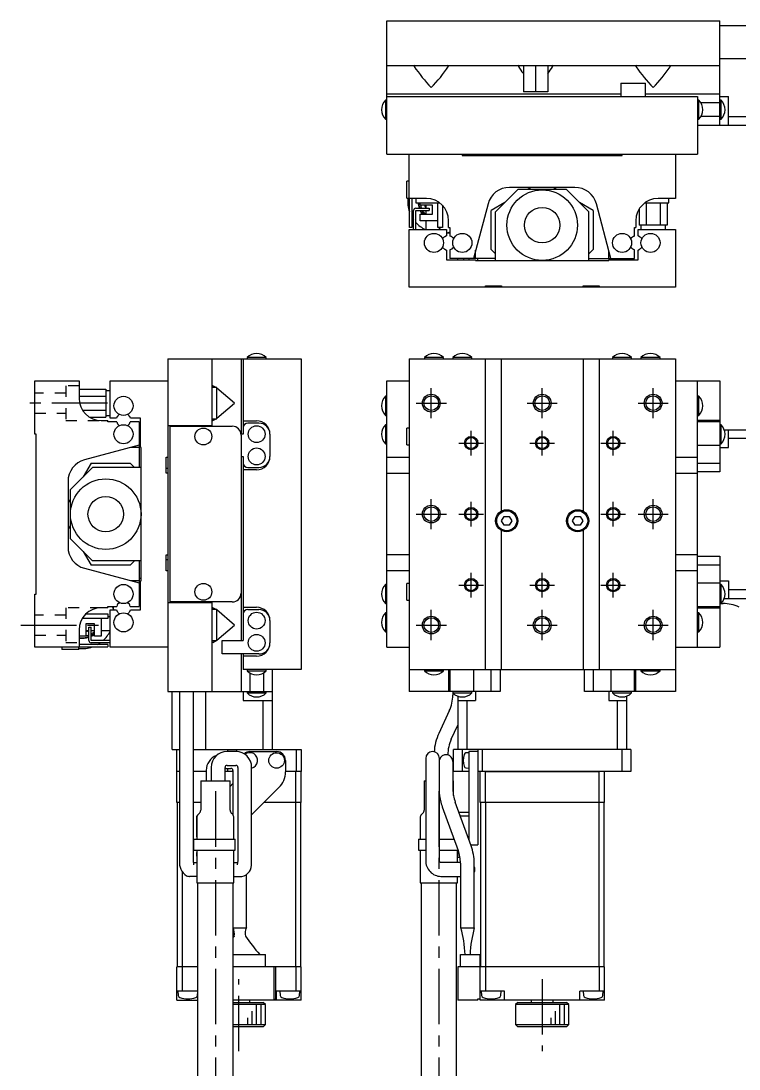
# Model space of a CAD drawing. Extents: x -272 to 411, y 17 to 421.
# Drawn here: x -271.6 to -109.8, y 185.3 to 421.4 of the extents above; entities that cross this region are included whole.
import ezdxf

# ---------------------------------------------------------------- set-up
doc = ezdxf.new("R2010")
doc.units = 0
doc.header["$LTSCALE"] = 10
doc.linetypes.add('CENTER', pattern=[2, 1.25, -0.25, 0.25, -0.25])
doc.linetypes.add('DOT', pattern=[0.5, 0.25, -0.25])
doc.layers.add('1', color=7, linetype='CONTINUOUS')

msp = doc.modelspace()

# ---------------------------------------------------------------- linework, layer by layer
at = {"layer": '1', "color": 7, "linetype": 'CONTINUOUS'}
for p, q in [((-189.181957, 421.398169), (-114.181957, 421.398169)), ((-189.181957, 391.398169), (-189.181957, 421.398169)), ((-114.181957, 397.898169), (-114.181957, 421.398169)), ((-114.181957, 420.398169), (-101.181957, 420.398169)), ((-189.181957, 411.398169), (-114.181957, 411.398169)), ((-182.923614, 411.398169), (-183.081957, 411.275647)), ((-183.081957, 411.275647), (-183.060108, 411.164034)), ((-175.281957, 411.275648), (-175.4403, 411.398169)), ((-175.295004, 411.192663), (-175.281957, 411.275648)), ((-159.423614, 411.398169), (-159.581957, 411.275651)), ((-159.581957, 411.275651), (-159.55194, 411.140983)), ((-158.431957, 411.398169), (-158.431957, 405.398169)), ((-155.681957, 411.398169), (-155.681957, 405.398169)), ((-152.931957, 411.398169), (-152.931957, 405.398169)), ((-151.781957, 411.275651), (-151.9403, 411.398169)), ((-151.852937, 411.047028), (-151.798678, 411.180033)), ((-151.798678, 411.180033), (-151.781957, 411.275651)), ((-132.923614, 411.398169), (-133.081957, 411.275651)), ((-133.081957, 411.275651), (-133.05194, 411.140983)), ((-125.281957, 411.275651), (-125.4403, 411.398169)), ((-125.352937, 411.047028), (-125.298678, 411.180033)), ((-125.298678, 411.180033), (-125.281957, 411.275651)), ((-101.181957, 412.898169), (-114.181957, 412.898169)), ((-136.431957, 407.398169), (-130.931957, 407.398169)), ((-136.431957, 407.398169), (-136.431957, 404.398169)), ((-130.931957, 404.398169), (-130.931957, 407.398169)), ((-136.431957, 404.898169), (-189.181957, 404.898169)), ((-189.181957, 404.398169), (-119.181957, 404.398169)), ((-152.931957, 405.398169), (-158.431957, 405.398169)), ((-114.181957, 404.898169), (-130.931957, 404.898169)), ((-119.181957, 404.398169), (-119.181957, 391.398169)), ((-114.181957, 404.398169), (-112.181957, 404.398169)), ((-112.181957, 397.898169), (-112.181957, 404.398169)), ((-189.474205, 403.548169), (-189.474205, 399.248169)), ((-189.181957, 403.548169), (-189.474205, 403.548169)), ((-118.889709, 403.548169), (-119.181957, 403.548169)), ((-118.889709, 399.248169), (-118.889709, 403.548169)), ((-114.181957, 402.934449), (-118.405168, 402.934449)), ((-113.889709, 403.548169), (-114.181957, 403.548169)), ((-113.889709, 399.248169), (-113.889709, 403.548169)), ((-189.474205, 399.248169), (-189.181957, 399.248169)), ((-119.181957, 399.248169), (-118.889709, 399.248169)), ((-114.181957, 399.861889), (-118.405168, 399.861889)), ((-114.181957, 399.248169), (-113.889709, 399.248169)), ((-112.181957, 399.898169), (-101.181957, 399.898169)), ((-119.181957, 397.898169), (-101.181957, 397.898169)), ((-189.181957, 391.398169), (-119.181957, 391.398169)), ((-184.181957, 381.398169), (-184.181957, 391.398169)), ((-172.181957, 391.398169), (-172.181957, 391.098169)), ((-172.181957, 391.098169), (-136.181957, 391.098169)), ((-136.181957, 391.098169), (-136.181957, 391.398169)), ((-124.181957, 391.398169), (-124.181957, 381.398169)), ((-184.681957, 381.498169), (-184.681957, 385.298169)), ((-184.181957, 385.298169), (-184.681957, 385.298169)), ((-159.681957, 383.398169), (-164.681957, 378.398169)), ((-146.805779, 383.898169), (-161.558135, 383.898169)), ((-148.681957, 383.398169), (-159.681957, 383.398169)), ((-156.681957, 383.898169), (-157.547982, 383.398169)), ((-150.815932, 383.398169), (-151.681957, 383.898169)), ((-143.681957, 378.398169), (-148.681957, 383.398169)), ((-184.681957, 381.498169), (-184.181957, 381.498169)), ((-180.281957, 381.398169), (-184.181957, 381.398169)), ((-184.081957, 374.898169), (-184.081957, 381.398169)), ((-183.581957, 381.398169), (-183.581957, 374.898169)), ((-182.681957, 381.398169), (-182.681957, 380.398169)), ((-182.681957, 380.398169), (-177.281957, 380.398169)), ((-181.681957, 379.898169), (-181.681957, 380.398169)), ((-177.681957, 374.898169), (-177.681957, 380.398169)), ((-166.387764, 380.192264), (-169.681957, 367.898169)), ((-162.597021, 380.483105), (-165.681957, 378.702017)), ((-142.681957, 378.702017), (-145.766893, 380.483105)), ((-138.681957, 367.898169), (-141.97615, 380.192264)), ((-131.081957, 380.398169), (-125.681957, 380.398169)), ((-130.76967, 380.398169), (-130.76967, 375.398169)), ((-124.181957, 381.398169), (-128.081957, 381.398169)), ((-127.594244, 380.398169), (-127.594244, 375.398169)), ((-126.006531, 380.398169), (-126.006531, 375.398169)), ((-125.681957, 380.398169), (-125.681957, 381.398169)), ((-183.181957, 374.398169), (-183.181957, 378.698169)), ((-182.681957, 379.198169), (-179.681957, 379.198169)), ((-182.681957, 378.698169), (-179.681957, 378.698169)), ((-182.681957, 374.398169), (-182.681957, 378.698169)), ((-178.881957, 379.898169), (-181.681957, 379.898169)), ((-181.681957, 376.398169), (-181.681957, 377.898169)), ((-181.681957, 377.898169), (-178.881957, 377.898169)), ((-180.437525, 379.898169), (-180.437525, 379.198169)), ((-180.437525, 378.698169), (-180.437525, 377.898169)), ((-179.681957, 379.198169), (-179.681957, 378.698169)), ((-178.881957, 377.898169), (-178.881957, 379.898169)), ((-176.681957, 379.868039), (-176.681957, 374.898169)), ((-165.681957, 369.898169), (-165.681957, 378.702017)), ((-164.681957, 367.398169), (-164.681957, 378.398169)), ((-143.681957, 367.398169), (-143.681957, 378.398169)), ((-142.681957, 378.702017), (-142.681957, 369.898169)), ((-132.357383, 378.989376), (-132.357383, 375.398169)), ((-177.681957, 376.398169), (-181.681957, 376.398169)), ((-180.437525, 376.398169), (-180.437525, 374.398169)), ((-175.281957, 374.898169), (-175.281957, 376.398169)), ((-133.081957, 376.398169), (-133.081957, 374.898169)), ((-184.181957, 374.398169), (-175.781957, 374.398169)), ((-184.181957, 361.398169), (-184.181957, 374.398169)), ((-183.581957, 374.898169), (-184.081957, 374.898169)), ((-176.681957, 374.898169), (-177.681957, 374.898169)), ((-177.337525, 374.398169), (-177.337525, 374.898169)), ((-175.781957, 374.398169), (-175.781957, 373.00671)), ((-175.781957, 373.64817), (-174.981957, 373.64817)), ((-175.281957, 374.898169), (-174.981957, 374.898169)), ((-174.981957, 374.898169), (-174.981957, 372.934449)), ((-133.381957, 374.898169), (-133.081957, 374.898169)), ((-133.381957, 372.934449), (-133.381957, 374.898169)), ((-132.581957, 373.00671), (-132.581957, 374.398169)), ((-132.581957, 374.398169), (-124.181957, 374.398169)), ((-126.006531, 375.398169), (-132.357383, 375.398169)), ((-131.931957, 375.398169), (-131.931957, 374.398169)), ((-126.431957, 374.398169), (-126.431957, 375.398169)), ((-124.181957, 374.398169), (-124.181957, 361.398169)), ((-175.781957, 373.00671), (-176.142052, 372.798809)), ((-134.181957, 372.437475), (-134.181957, 372.187156)), ((-132.221862, 372.798809), (-132.581957, 373.00671)), ((-176.142052, 369.997529), (-175.781957, 369.789628)), ((-175.781957, 369.789628), (-175.781957, 367.598169)), ((-174.981957, 369.861889), (-174.981957, 367.898169)), ((-169.181957, 367.898169), (-169.181957, 369.764194)), ((-165.681957, 369.898169), (-164.681957, 368.898169)), ((-143.681957, 368.898169), (-142.681957, 369.898169)), ((-139.181957, 367.898169), (-139.181957, 369.764194)), ((-134.181957, 370.609182), (-134.181957, 370.358863)), ((-133.381957, 367.898169), (-133.381957, 369.861889)), ((-132.581957, 369.789628), (-132.221862, 369.997529)), ((-132.581957, 367.598169), (-132.581957, 369.789628)), ((-175.781957, 367.598169), (-169.181957, 367.598169)), ((-164.681957, 367.898169), (-174.981957, 367.898169)), ((-173.181957, 367.598169), (-173.181957, 367.898169)), ((-170.681957, 367.898169), (-170.681957, 367.598169)), ((-169.181957, 367.598169), (-169.181957, 367.398169)), ((-169.181957, 367.398169), (-139.181957, 367.398169)), ((-168.681957, 367.398188), (-168.681957, 367.898169)), ((-143.681957, 367.898169), (-133.381957, 367.898169)), ((-139.181957, 367.398169), (-139.181957, 367.598169)), ((-139.181957, 367.598169), (-132.581957, 367.598169)), ((-134.181957, 367.898169), (-134.181957, 367.598169)), ((-124.181957, 361.398169), (-184.181957, 361.398169)), ((-166.981957, 361.748169), (-163.381957, 361.748169)), ((-166.981957, 361.398169), (-166.981957, 361.748169)), ((-164.431957, 361.748169), (-164.431957, 361.398169)), ((-163.381957, 361.748169), (-163.381957, 361.398169)), ((-144.981957, 361.748169), (-141.381957, 361.748169)), ((-144.981957, 361.398169), (-144.981957, 361.748169)), ((-143.931957, 361.398169), (-143.931957, 361.748169)), ((-141.381957, 361.748169), (-141.381957, 361.398169)), ((-238.532557, 345.288955), (-238.532557, 270.288955)), ((-238.532557, 345.288955), (-208.532557, 345.288955)), ((-228.532557, 330.088955), (-228.532557, 345.288955)), ((-222.032557, 345.288955), (-222.032557, 328.288955)), ((-221.532557, 345.288955), (-221.532557, 328.288955)), ((-216.382557, 345.581203), (-220.682557, 345.581203)), ((-220.682557, 345.581203), (-220.682557, 345.288955)), ((-216.382557, 345.288955), (-216.382557, 345.581203)), ((-208.532557, 345.288955), (-208.532557, 275.288955)), ((-184.181957, 345.288955), (-184.181957, 270.288955)), ((-184.181957, 345.288955), (-124.181957, 345.288955)), ((-180.731957, 345.581203), (-180.731957, 345.288955)), ((-176.431957, 345.581203), (-180.731957, 345.581203)), ((-176.431957, 345.288955), (-176.431957, 345.581203)), ((-174.331957, 345.581203), (-174.331957, 345.288955)), ((-170.031957, 345.581203), (-174.331957, 345.581203)), ((-170.031957, 345.288955), (-170.031957, 345.581203)), ((-166.981957, 275.288955), (-166.981957, 345.288955)), ((-163.381957, 310.982127), (-163.381957, 345.288955)), ((-144.981957, 345.288955), (-144.981957, 310.982127)), ((-141.381957, 345.288955), (-141.381957, 275.288955)), ((-138.331957, 345.581203), (-138.331957, 345.288955)), ((-134.031957, 345.581203), (-138.331957, 345.581203)), ((-134.031957, 345.288955), (-134.031957, 345.581203)), ((-131.931957, 345.581203), (-131.931957, 345.288955)), ((-127.631957, 345.581203), (-131.931957, 345.581203)), ((-127.631957, 345.288955), (-127.631957, 345.581203)), ((-124.181957, 345.288955), (-124.181957, 270.288955)), ((-268.532557, 328.288955), (-268.532557, 340.288955)), ((-268.532557, 340.288955), (-258.532557, 340.288955)), ((-258.532557, 340.288955), (-258.532557, 336.388955)), ((-251.532557, 331.888955), (-251.532557, 340.288955)), ((-251.532557, 340.288955), (-238.532557, 340.288955)), ((-189.181957, 340.288955), (-184.181957, 340.288955)), ((-189.181957, 280.288955), (-189.181957, 340.288955)), ((-124.181957, 340.288955), (-114.181957, 340.288955)), ((-119.181957, 280.288955), (-119.181957, 340.288955)), ((-114.181957, 340.288955), (-114.181957, 319.788955)), ((-258.532557, 338.464382), (-252.532557, 338.464382)), ((-252.532557, 338.464382), (-252.532557, 332.113529)), ((-251.532557, 338.038955), (-252.532557, 338.038955)), ((-228.410055, 339.188955), (-228.532557, 339.030613)), ((-227.532557, 338.788955), (-228.532557, 338.788955)), ((-227.661817, 338.789461), (-228.410055, 339.188955)), ((-223.532557, 335.288955), (-227.53265, 338.694902)), ((-227.532557, 331.788955), (-227.532557, 338.788955)), ((-258.532557, 336.876669), (-252.532557, 336.876669)), ((-189.181957, 336.838955), (-189.474205, 336.838955)), ((-189.474205, 336.838955), (-189.474205, 332.538955)), ((-118.889709, 336.838955), (-119.181957, 336.838955)), ((-118.889709, 332.538955), (-118.889709, 336.838955)), ((-257.748461, 333.701242), (-252.532557, 333.701242)), ((-227.53279, 331.882905), (-223.532557, 335.288955)), ((-256.123764, 332.113529), (-252.532557, 332.113529)), ((-253.532557, 331.388955), (-252.032557, 331.388955)), ((-252.532557, 332.538955), (-251.532557, 332.538955)), ((-252.032557, 331.088955), (-252.032557, 331.388955)), ((-250.068837, 331.088955), (-252.032557, 331.088955)), ((-250.141098, 331.888955), (-251.532557, 331.888955)), ((-249.933197, 332.249051), (-250.141098, 331.888955)), ((-246.924017, 331.888955), (-247.131918, 332.249051)), ((-245.032557, 331.088955), (-246.996277, 331.088955)), ((-244.732557, 331.888955), (-246.924017, 331.888955)), ((-245.032557, 331.088955), (-245.032557, 320.788955)), ((-244.732557, 325.288955), (-244.732557, 331.888955)), ((-228.532557, 331.788955), (-227.532557, 331.788955)), ((-228.532557, 331.547298), (-228.410045, 331.388955)), ((-228.410045, 331.388955), (-227.66114, 331.788936)), ((-221.532557, 331.288955), (-218.532557, 331.288955)), ((-218.032557, 330.788955), (-220.532557, 330.788955)), ((-189.474205, 332.538955), (-189.181957, 332.538955)), ((-119.181957, 332.538955), (-118.889709, 332.538955)), ((-114.181957, 331.388955), (-119.181957, 331.388955)), ((-114.181957, 331.088955), (-119.181957, 331.088955)), ((-268.232557, 328.288955), (-268.532557, 328.288955)), ((-268.232557, 292.288955), (-268.232557, 328.288955)), ((-249.571863, 330.288955), (-249.321544, 330.288955)), ((-247.74357, 330.288955), (-247.493252, 330.288955)), ((-245.032557, 330.288955), (-244.732557, 330.288955)), ((-238.532557, 330.288955), (-228.532557, 330.288955)), ((-238.032557, 290.488955), (-238.032557, 330.088955)), ((-238.032557, 330.088955), (-224.032557, 330.088955)), ((-237.032557, 330.088955), (-237.032557, 330.288955)), ((-221.532557, 328.288955), (-222.042582, 328.288955)), ((-215.532557, 328.288955), (-215.532557, 323.288955)), ((-189.181957, 330.438955), (-189.474205, 330.438955)), ((-189.474205, 330.438955), (-189.474205, 326.138955)), ((-184.681957, 325.888955), (-184.681957, 329.688955)), ((-184.181957, 329.688955), (-184.681957, 329.688955)), ((-113.889709, 330.438955), (-114.181957, 330.438955)), ((-113.889709, 326.138955), (-113.889709, 330.438955)), ((-113.15353, 329.288955), (-101.181957, 329.288955)), ((-112.181957, 325.288955), (-112.181957, 329.288955)), ((-222.032557, 328.088955), (-222.032557, 281.788955)), ((-189.474205, 326.138955), (-189.181957, 326.138955)), ((-184.681957, 325.888955), (-184.181957, 325.888955)), ((-114.181957, 326.138955), (-113.889709, 326.138955)), ((-101.181957, 327.288955), (-112.181957, 327.288955)), ((-245.032557, 325.788955), (-257.326652, 322.494763)), ((-245.032557, 325.288955), (-246.898583, 325.288955)), ((-244.532557, 325.288955), (-244.732557, 325.288955)), ((-244.532557, 295.288955), (-244.532557, 325.288955)), ((-119.181957, 325.788955), (-114.181957, 325.788955)), ((-114.181957, 325.288955), (-112.181957, 325.288955)), ((-255.836405, 321.788955), (-257.617494, 318.704019)), ((-255.836405, 321.788955), (-247.032557, 321.788955)), ((-246.032557, 320.788955), (-247.032557, 321.788955)), ((-238.882557, 323.088955), (-238.532557, 323.088955)), ((-238.882557, 319.488955), (-238.882557, 323.088955)), ((-222.032557, 323.288955), (-221.532557, 323.288955)), ((-221.532557, 323.288955), (-221.532557, 281.788955)), ((-189.181957, 323.088955), (-184.181957, 323.088955)), ((-124.181957, 323.088955), (-119.181957, 323.088955)), ((-119.181957, 321.788955), (-114.181957, 321.788955)), ((-255.532557, 320.788955), (-260.532557, 315.788955)), ((-244.532557, 320.788955), (-255.532557, 320.788955)), ((-238.532557, 320.538955), (-238.882557, 320.538955)), ((-238.532557, 319.488955), (-238.882557, 319.488955)), ((-218.532557, 320.288955), (-221.532557, 320.288955)), ((-220.532557, 320.788955), (-218.032557, 320.788955)), ((-189.181957, 319.488955), (-184.181957, 319.488955)), ((-124.181957, 319.488955), (-119.181957, 319.488955)), ((-114.181957, 319.788955), (-119.181957, 319.788955)), ((-261.032557, 317.665133), (-261.032557, 302.912777)), ((-260.532557, 315.788955), (-260.532557, 304.788955)), ((-260.532557, 313.654981), (-261.032557, 312.788955)), ((-163.336658, 308.788955), (-162.759307, 309.788955)), ((-162.759307, 309.788955), (-161.604607, 309.788955)), ((-161.604607, 309.788955), (-161.027256, 308.788955)), ((-147.336658, 308.788955), (-146.759307, 309.788955)), ((-146.759307, 309.788955), (-145.604607, 309.788955)), ((-145.604607, 309.788955), (-145.027256, 308.788955)), ((-261.032557, 307.788955), (-260.532557, 306.92293)), ((-162.759307, 307.788955), (-163.336658, 308.788955)), ((-161.604607, 307.788955), (-162.759307, 307.788955)), ((-161.027256, 308.788955), (-161.604607, 307.788955)), ((-146.759307, 307.788955), (-147.336658, 308.788955)), ((-145.604607, 307.788955), (-146.759307, 307.788955)), ((-145.027256, 308.788955), (-145.604607, 307.788955)), ((-260.532557, 304.788955), (-255.532557, 299.788955)), ((-163.381957, 275.288955), (-163.381957, 306.595784)), ((-144.981957, 306.595784), (-144.981957, 275.288955)), ((-257.617494, 301.873892), (-255.836405, 298.788955)), ((-238.882557, 301.088955), (-238.532557, 301.088955)), ((-238.882557, 297.488955), (-238.882557, 301.088955)), ((-238.882557, 300.038955), (-238.532557, 300.038955)), ((-184.181957, 301.088955), (-189.181957, 301.088955)), ((-119.181957, 301.088955), (-124.181957, 301.088955)), ((-119.181957, 300.788955), (-114.181957, 300.788955)), ((-114.181957, 300.788955), (-114.181957, 280.288955)), ((-257.326652, 298.083148), (-245.032557, 294.788955)), ((-247.032557, 298.788955), (-255.836405, 298.788955)), ((-244.532557, 299.788955), (-255.532557, 299.788955)), ((-247.032557, 298.788955), (-246.032557, 299.788955)), ((-245.032557, 299.788955), (-245.032557, 289.488955)), ((-114.181957, 298.788955), (-119.181957, 298.788955)), ((-245.032557, 295.288955), (-246.898583, 295.288955)), ((-244.532577, 295.788955), (-245.032557, 295.788955)), ((-244.732557, 295.288955), (-244.532557, 295.288955)), ((-244.732557, 288.688955), (-244.732557, 295.288955)), ((-238.532557, 297.488955), (-238.882557, 297.488955)), ((-184.181957, 297.488955), (-189.181957, 297.488955)), ((-119.181957, 297.488955), (-124.181957, 297.488955)), ((-114.181957, 295.288955), (-112.181957, 295.288955)), ((-112.181957, 295.288955), (-112.181957, 291.288955)), ((-245.032557, 293.788955), (-244.732557, 293.788955)), ((-189.181957, 294.438955), (-189.474205, 294.438955)), ((-189.474205, 294.438955), (-189.474205, 290.138955)), ((-184.681957, 290.888955), (-184.681957, 294.688955)), ((-184.181957, 294.688955), (-184.681957, 294.688955)), ((-119.181957, 294.788955), (-114.181957, 294.788955)), ((-113.889709, 294.438955), (-114.181957, 294.438955)), ((-113.889709, 290.138955), (-113.889709, 294.438955)), ((-112.181957, 293.288955), (-101.181957, 293.288955)), ((-268.532557, 280.288955), (-268.532557, 292.288955)), ((-268.532557, 292.288955), (-268.232557, 292.288955)), ((-244.732557, 291.288955), (-245.032557, 291.288955)), ((-224.032557, 290.488955), (-238.032557, 290.488955)), ((-237.032557, 290.288955), (-237.032557, 290.488955)), ((-228.532557, 270.288955), (-228.532557, 290.488955)), ((-184.681957, 290.888955), (-184.181957, 290.888955)), ((-113.15353, 291.288955), (-101.181957, 291.288955)), ((-252.032557, 289.188955), (-253.532557, 289.188955)), ((-252.032557, 289.488955), (-250.068837, 289.488955)), ((-252.032557, 289.188955), (-252.032557, 289.488955)), ((-251.532557, 288.688955), (-250.141098, 288.688955)), ((-251.532557, 280.288955), (-251.532557, 288.688955)), ((-250.782558, 288.688955), (-250.782558, 289.488955)), ((-250.141098, 288.688955), (-249.933197, 288.32886)), ((-247.131918, 288.32886), (-246.924017, 288.688955)), ((-246.996277, 289.488955), (-245.032557, 289.488955)), ((-246.924017, 288.688955), (-244.732557, 288.688955)), ((-228.532557, 290.288955), (-238.532557, 290.288955)), ((-228.410039, 289.188955), (-228.532557, 289.030613)), ((-227.532557, 288.788955), (-228.532557, 288.788955)), ((-227.661379, 288.789147), (-228.410039, 289.188955)), ((-223.532557, 285.288955), (-227.532806, 288.695018)), ((-227.532557, 281.788955), (-227.532557, 288.788955)), ((-221.532557, 289.288955), (-218.532557, 289.288955)), ((-220.532557, 288.788955), (-218.032557, 288.788955)), ((-189.474205, 290.138955), (-189.181957, 290.138955)), ((-119.181957, 289.488955), (-114.181957, 289.488955)), ((-119.181957, 289.188955), (-114.181957, 289.188955)), ((-114.181957, 290.138955), (-113.398904, 290.138955)), ((-252.032557, 286.788955), (-257.803344, 286.788955)), ((-257.002428, 287.788955), (-252.032557, 287.788955)), ((-253.532557, 286.788955), (-253.532557, 282.788955)), ((-252.032557, 287.788955), (-252.032557, 286.788955)), ((-251.532557, 287.133388), (-252.032557, 287.133388)), ((-215.532557, 286.288955), (-215.532557, 281.288955)), ((-189.181957, 288.038955), (-189.474205, 288.038955)), ((-189.474205, 288.038955), (-189.474205, 283.738955)), ((-118.889709, 288.038955), (-119.181957, 288.038955)), ((-118.889709, 283.738955), (-118.889709, 288.038955)), ((-258.532557, 284.188955), (-258.532557, 280.288955)), ((-255.032557, 285.588955), (-257.032557, 285.588955)), ((-257.032557, 285.588955), (-257.032557, 282.788955)), ((-257.032557, 284.033388), (-256.332557, 284.033388)), ((-256.332557, 284.788955), (-255.832557, 284.788955)), ((-256.332557, 281.788955), (-256.332557, 284.788955)), ((-255.832557, 281.788955), (-255.832557, 284.788955)), ((-255.832557, 284.033388), (-255.032557, 284.033388)), ((-255.032557, 282.788955), (-255.032557, 285.588955)), ((-253.532557, 284.033388), (-251.532557, 284.033388)), ((-227.532777, 281.882914), (-223.532557, 285.288955)), ((-189.474205, 283.738955), (-189.181957, 283.738955)), ((-119.181957, 283.738955), (-118.889709, 283.738955)), ((-257.032557, 282.788955), (-258.532557, 282.788955)), ((-251.532557, 281.788955), (-255.832557, 281.788955)), ((-251.532557, 281.288955), (-255.832557, 281.288955)), ((-253.532557, 282.788955), (-255.032557, 282.788955)), ((-228.532557, 281.788955), (-227.532557, 281.788955)), ((-228.532557, 281.547298), (-228.41004, 281.388955)), ((-228.41004, 281.388955), (-227.661353, 281.788783)), ((-226.332557, 278.788955), (-226.332557, 281.788955)), ((-226.332557, 281.788955), (-221.532557, 281.788955)), ((-258.532557, 280.288955), (-268.532557, 280.288955)), ((-262.432557, 280.288955), (-262.432557, 279.788955)), ((-258.632557, 279.788955), (-262.432557, 279.788955)), ((-258.632557, 279.788955), (-258.632557, 280.288955)), ((-252.032557, 280.888955), (-258.532557, 280.888955)), ((-258.532557, 280.388955), (-252.032557, 280.388955)), ((-252.032557, 280.888955), (-252.032557, 280.388955)), ((-238.532557, 280.288955), (-251.532557, 280.288955)), ((-218.032557, 278.788955), (-226.332557, 278.788955)), ((-222.032557, 278.788955), (-222.032557, 270.288955)), ((-221.532557, 278.788955), (-221.532557, 275.288955)), ((-189.181957, 280.288955), (-184.181957, 280.288955)), ((-124.181957, 280.288955), (-114.181957, 280.288955)), ((-218.532557, 278.288955), (-221.532557, 278.288955)), ((-208.532557, 275.288955), (-221.532557, 275.288955)), ((-220.682557, 275.288955), (-220.682557, 274.996708)), ((-220.682557, 274.996708), (-216.382557, 274.996708)), ((-220.068837, 274.512166), (-220.068837, 270.288955)), ((-216.996277, 274.512166), (-216.996277, 270.288955)), ((-216.382557, 274.996708), (-216.382557, 275.288955)), ((-215.032557, 275.288955), (-215.032557, 257.288955)), ((-184.181957, 275.288955), (-124.181957, 275.288955)), ((-180.731957, 275.288955), (-180.731957, 274.996708)), ((-180.731957, 274.996708), (-176.431957, 274.996708)), ((-176.431957, 274.996708), (-176.431957, 275.288955)), ((-175.281957, 275.288955), (-175.281957, 270.288955)), ((-174.981957, 275.288955), (-174.981957, 270.288955)), ((-169.681957, 275.288955), (-169.681957, 270.288955)), ((-165.681957, 270.288955), (-165.681957, 275.288955)), ((-163.681957, 275.288955), (-163.681957, 270.288955)), ((-144.681957, 270.288955), (-144.681957, 275.288955)), ((-142.681957, 275.288955), (-142.681957, 270.288955)), ((-138.681957, 275.288955), (-138.681957, 270.288955)), ((-133.381957, 270.288955), (-133.381957, 275.288955)), ((-133.081957, 270.288955), (-133.081957, 275.288955)), ((-131.931957, 275.288955), (-131.931957, 274.996708)), ((-131.931957, 274.996708), (-127.631957, 274.996708)), ((-127.631957, 274.996708), (-127.631957, 275.288955)), ((-238.532557, 270.288955), (-215.032557, 270.288955)), ((-237.532557, 257.288955), (-237.532557, 270.288955)), ((-235.882557, 270.288955), (-235.882557, 232.225878)), ((-232.782557, 232.225878), (-232.782557, 270.288955)), ((-230.032557, 270.288955), (-230.032557, 257.288955)), ((-221.532557, 270.288955), (-221.532557, 268.288955)), ((-220.682557, 270.288955), (-220.682557, 269.996708)), ((-220.682557, 269.996708), (-216.382557, 269.996708)), ((-216.382557, 269.996708), (-216.382557, 270.288955)), ((-163.681957, 270.288955), (-184.181957, 270.288955)), ((-174.331957, 270.288955), (-174.331957, 269.505902)), ((-174.331957, 269.996708), (-170.031957, 269.996708)), ((-173.181957, 269.260528), (-173.181957, 257.288955)), ((-170.031957, 269.996708), (-170.031957, 270.288955)), ((-169.181957, 270.288955), (-169.181957, 268.288955)), ((-124.181957, 270.288955), (-144.681957, 270.288955)), ((-139.181957, 270.288955), (-139.181957, 268.288955)), ((-138.331957, 270.288955), (-138.331957, 269.996708)), ((-138.331957, 269.996708), (-134.031957, 269.996708)), ((-135.181957, 269.260528), (-135.181957, 257.288955)), ((-134.031957, 269.996708), (-134.031957, 270.288955)), ((-221.532557, 268.288955), (-215.032557, 268.288955)), ((-217.032557, 257.288955), (-217.032557, 268.288955)), ((-173.181957, 268.288955), (-169.181957, 268.288955)), ((-171.181957, 268.288955), (-171.181957, 257.288955)), ((-139.181957, 268.288955), (-135.181957, 268.288955)), ((-137.181957, 257.288955), (-137.181957, 268.288955)), ((-175.123656, 265.934778), (-177.475995, 260.890172)), ((-174.66644, 259.580055), (-173.181957, 262.76354)), ((-237.532557, 257.288955), (-235.882557, 257.288955)), ((-236.532557, 252.288955), (-236.532557, 257.288955)), ((-232.782557, 257.288955), (-208.532557, 257.288955)), ((-223.202255, 256.775878), (-225.202255, 256.775878)), ((-225.032557, 256.775878), (-225.032557, 257.288955)), ((-223.032557, 257.288955), (-223.032557, 256.771819)), ((-220.032557, 256.788955), (-214.032557, 256.788955)), ((-209.532557, 252.288955), (-209.532557, 257.288955)), ((-208.532557, 257.288955), (-208.532557, 252.288955)), ((-180.437525, 255.225878), (-180.437525, 232.225878)), ((-177.337525, 232.225878), (-177.337525, 255.225878)), ((-174.181957, 252.288955), (-174.181957, 257.288955)), ((-134.181957, 257.288955), (-174.181957, 257.288955)), ((-172.181957, 257.288955), (-172.181957, 252.288955)), ((-170.681957, 256.538955), (-171.364744, 256.479219)), ((-168.681957, 256.788955), (-170.681957, 256.788955)), ((-170.681957, 256.788955), (-170.681957, 236.890548)), ((-168.681957, 257.288955), (-168.681957, 235.788955)), ((-167.681957, 257.288955), (-167.681957, 252.288955)), ((-136.181957, 252.288955), (-136.181957, 257.288955)), ((-134.181957, 257.288955), (-134.181957, 252.288955)), ((-228.752255, 253.225878), (-228.752255, 250.203169)), ((-225.652255, 250.203169), (-225.652255, 253.225878)), ((-225.652255, 252.994652), (-224.332558, 252.994652)), ((-225.202255, 253.675878), (-223.202255, 253.675878)), ((-225.032557, 252.288955), (-225.032557, 252.994652)), ((-222.752255, 253.225878), (-222.752255, 232.225878)), ((-219.652255, 232.225878), (-219.652255, 253.225878)), ((-212.032557, 254.788955), (-212.032557, 252.203169)), ((-174.295239, 254.544652), (-174.295239, 248.307922)), ((-171.364744, 253.098692), (-170.681957, 253.038955)), ((-236.432557, 252.288955), (-236.532557, 252.188955)), ((-235.882557, 252.288955), (-236.532557, 252.288955)), ((-236.532557, 245.288955), (-236.532557, 252.188955)), ((-229.882558, 252.288955), (-232.782557, 252.288955)), ((-229.882558, 252.544652), (-229.882558, 250.203169)), ((-223.882558, 252.288955), (-225.652255, 252.288955)), ((-223.882558, 252.544652), (-223.882558, 242.550394)), ((-208.532557, 252.288955), (-212.032557, 252.288955)), ((-209.732557, 245.288955), (-209.732557, 252.288955)), ((-208.532557, 252.188955), (-208.632557, 252.288955)), ((-208.532557, 245.288955), (-208.532557, 252.188955)), ((-170.681957, 252.288955), (-174.181957, 252.288955)), ((-134.181957, 252.288955), (-168.681957, 252.288955)), ((-168.181957, 245.288955), (-168.181957, 252.288955)), ((-166.981957, 252.188955), (-167.081957, 252.288955)), ((-141.381957, 252.188955), (-166.981957, 252.188955)), ((-166.981957, 245.288955), (-166.981957, 252.188955)), ((-141.281957, 252.288955), (-141.381957, 252.188955)), ((-141.381957, 245.288955), (-141.381957, 252.188955)), ((-140.181957, 245.288955), (-140.181957, 252.288955)), ((-231.132557, 250.203169), (-224.532557, 250.203169)), ((-231.132557, 250.203169), (-231.132557, 243.617383)), ((-224.532557, 243.617383), (-224.532557, 250.203169)), ((-224.532557, 248.94581), (-223.882558, 249.595809)), ((-213.497023, 248.667635), (-219.652255, 242.512403)), ((-180.781957, 250.203169), (-180.437525, 250.203169)), ((-180.781957, 250.203169), (-180.781957, 243.617383)), ((-174.295239, 250.203169), (-174.181957, 250.203169)), ((-174.181957, 246.928925), (-174.181957, 250.203169)), ((-235.882557, 245.288955), (-236.532557, 245.288955)), ((-236.432557, 245.288955), (-236.432557, 208.288955)), ((-231.132557, 245.288955), (-232.782557, 245.288955)), ((-208.532557, 245.288955), (-216.875703, 245.288955)), ((-209.773979, 245.288955), (-209.773979, 208.288955)), ((-208.632557, 245.288955), (-208.632557, 208.288955)), ((-176.698689, 244.357589), (-173.116554, 234.515756)), ((-170.203507, 235.576018), (-173.785642, 245.417852)), ((-140.181957, 245.288955), (-168.181957, 245.288955)), ((-168.081957, 245.288955), (-168.081957, 208.288955)), ((-166.940536, 245.288955), (-166.940536, 208.288955)), ((-141.423378, 245.288955), (-141.423378, 208.288955)), ((-140.281957, 245.288955), (-140.281957, 208.288955)), ((-231.939589, 242.310019), (-232.082557, 242.27171)), ((-232.082557, 242.27171), (-232.082557, 237.604277)), ((-232.032557, 241.888955), (-232.032557, 237.038955)), ((-231.425451, 242.910276), (-231.739664, 242.596062)), ((-223.925451, 242.596062), (-224.239664, 242.910276)), ((-223.632557, 237.038955), (-223.632557, 241.888955)), ((-181.681957, 241.888955), (-181.681957, 237.038955)), ((-181.07485, 242.910276), (-181.389064, 242.596062)), ((-170.681957, 243.088955), (-172.937993, 243.088955)), ((-170.681957, 242.27171), (-172.64054, 242.27171)), ((-232.732557, 237.038955), (-223.332557, 237.038955)), ((-232.732557, 237.038955), (-232.732557, 234.538955)), ((-232.082557, 237.604277), (-232.032557, 237.590879)), ((-223.332557, 234.538955), (-223.332557, 237.038955)), ((-182.081957, 237.038955), (-180.437525, 237.038955)), ((-182.081957, 237.038955), (-182.081957, 234.538955)), ((-177.337525, 237.038955), (-174.034924, 237.038955)), ((-170.681957, 237.604277), (-170.941733, 237.604277)), ((-170.681957, 237.188955), (-170.790568, 237.188955)), ((-232.732557, 234.538955), (-223.332557, 234.538955)), ((-232.082557, 233.888955), (-232.082557, 233.388955)), ((-232.032557, 234.538955), (-232.032557, 227.203169)), ((-223.632557, 227.203169), (-223.632557, 234.538955)), ((-182.081957, 234.538955), (-180.437525, 234.538955)), ((-181.681957, 234.538955), (-181.681957, 227.203169)), ((-177.337525, 234.538955), (-173.124998, 234.538955)), ((-173.281957, 231.775878), (-173.281957, 234.538955)), ((-173.181957, 232.888955), (-173.181957, 234.538955)), ((-173.181957, 234.388955), (-173.071543, 234.388955)), ((-173.111957, 234.388955), (-173.111957, 234.503093)), ((-170.28101, 235.788955), (-168.681957, 235.788955)), ((-232.6481, 231.267794), (-232.782557, 232.225878)), ((-232.758137, 231.775878), (-232.032557, 231.775878)), ((-223.632557, 231.775878), (-222.774482, 231.775878)), ((-222.752255, 232.225878), (-222.886713, 231.267794)), ((-177.337501, 232.22068), (-177.337525, 232.225878)), ((-177.337125, 232.204378), (-177.337501, 232.22068)), ((-177.336226, 232.187146), (-177.337125, 232.204378)), ((-177.334809, 232.169926), (-177.336226, 232.187146)), ((-177.332872, 232.152732), (-177.334809, 232.169926)), ((-177.33041, 232.135579), (-177.332872, 232.152732)), ((-177.327422, 232.118479), (-177.33041, 232.135579)), ((-177.323901, 232.101449), (-177.327422, 232.118479)), ((-177.319842, 232.084502), (-177.323901, 232.101449)), ((-177.31524, 232.067654), (-177.319842, 232.084502)), ((-177.310088, 232.050921), (-177.31524, 232.067654)), ((-177.304378, 232.034317), (-177.310088, 232.050921)), ((-177.2981, 232.017859), (-177.304378, 232.034317)), ((-177.291244, 232.001565), (-177.2981, 232.017859)), ((-177.283796, 231.985451), (-177.291244, 232.001565)), ((-177.275742, 231.969537), (-177.283796, 231.985451)), ((-177.267064, 231.953842), (-177.275742, 231.969537)), ((-177.25774, 231.938386), (-177.267064, 231.953842)), ((-177.247743, 231.923192), (-177.25774, 231.938386)), ((-177.237041, 231.908283), (-177.247743, 231.923192)), ((-177.225591, 231.893683), (-177.237041, 231.908283)), ((-177.213341, 231.879422), (-177.225591, 231.893683)), ((-177.200264, 231.865572), (-177.213341, 231.879422)), ((-177.187793, 231.853556), (-177.200264, 231.865572)), ((-177.174592, 231.841992), (-177.187793, 231.853556)), ((-177.160592, 231.830923), (-177.174592, 231.841992)), ((-177.145692, 231.820402), (-177.160592, 231.830923)), ((-177.12975, 231.810494), (-177.145692, 231.820402)), ((-177.112554, 231.801288), (-177.12975, 231.810494)), ((-177.093776, 231.792916), (-177.112554, 231.801288)), ((-177.072882, 231.785595), (-177.093776, 231.792916)), ((-177.048938, 231.779732), (-177.072882, 231.785595)), ((-177.020182, 231.776213), (-177.048938, 231.779732)), ((-177.00814, 231.775878), (-177.020182, 231.776213)), ((-172.608292, 231.775878), (-177.00814, 231.775878)), ((-172.70192, 232.888955), (-173.181957, 232.888955)), ((-172.606957, 231.625686), (-172.606957, 217.088955)), ((-169.506957, 217.088955), (-169.506957, 231.625686)), ((-235.291136, 229.651345), (-235.291136, 208.288955)), ((-220.782558, 217.088955), (-220.782558, 229.052126)), ((-234.314946, 228.80442), (-234.12685, 228.741054)), ((-234.12685, 228.741054), (-233.937004, 228.69934)), ((-233.937004, 228.69934), (-233.746819, 228.678588)), ((-233.746819, 228.678588), (-233.648517, 228.675878)), ((-232.032557, 228.675878), (-233.648517, 228.675878)), ((-232.032557, 227.203169), (-223.632557, 227.203169)), ((-231.832557, 227.203169), (-231.832557, 142.160825)), ((-223.832557, 142.160825), (-223.832557, 227.203169)), ((-223.632557, 228.675878), (-221.886295, 228.675878)), ((-181.681957, 227.203169), (-173.281957, 227.203169)), ((-181.481957, 227.203169), (-181.481957, 142.160825)), ((-177.00814, 228.675878), (-172.606957, 228.675878)), ((-173.481957, 142.160825), (-173.481957, 227.203169)), ((-173.281957, 227.203169), (-173.281957, 228.675878)), ((-223.752018, 214.967067), (-223.827916, 214.863623)), ((-223.826962, 217.088955), (-220.782558, 217.088955)), ((-223.68788, 215.056961), (-223.752018, 214.967067)), ((-223.631864, 215.142691), (-223.68788, 215.056961)), ((-223.592323, 215.235197), (-223.631864, 215.142691)), ((-172.606957, 217.088955), (-169.481957, 217.088955)), ((-223.832557, 211.088955), (-216.532557, 211.088955)), ((-216.532557, 208.288955), (-216.532557, 211.088955)), ((-172.581957, 208.288955), (-172.581957, 211.088955)), ((-172.581957, 211.088955), (-168.181957, 211.088955)), ((-168.181957, 200.788955), (-168.181957, 211.088955)), ((-231.832557, 208.288955), (-236.532557, 208.288955)), ((-236.532557, 200.788955), (-236.532557, 208.288955)), ((-235.332557, 208.288955), (-235.332557, 202.788955)), ((-208.532557, 208.288955), (-223.832557, 208.288955)), ((-214.632191, 208.288955), (-214.632191, 200.788955)), ((-214.282557, 208.288955), (-214.282557, 201.088955)), ((-209.732557, 208.288955), (-209.732557, 202.788955)), ((-208.532557, 200.788955), (-208.532557, 208.288955)), ((-173.181957, 208.288955), (-173.181957, 200.788955)), ((-140.181957, 208.288955), (-173.181957, 208.288955)), ((-166.981957, 208.288955), (-166.981957, 202.788955)), ((-141.381957, 208.288955), (-141.381957, 202.788955)), ((-140.181957, 200.788955), (-140.181957, 208.288955)), ((-231.832557, 202.788955), (-236.532557, 202.788955)), ((-236.532557, 200.788955), (-231.832557, 200.788955)), ((-236.282557, 202.788955), (-236.196356, 201.803676)), ((-231.868758, 201.803676), (-231.832557, 202.217452)), ((-208.532557, 200.788955), (-223.832557, 200.788955)), ((-220.032557, 200.288955), (-220.032557, 200.788955)), ((-214.317521, 201.088955), (-214.282557, 201.088955)), ((-214.317521, 200.788955), (-214.317521, 201.088955)), ((-214.032557, 200.788955), (-214.032557, 202.788955)), ((-208.532557, 202.788955), (-214.032557, 202.788955)), ((-213.282557, 202.788955), (-213.196356, 201.803676)), ((-208.868758, 201.803676), (-208.782557, 202.788955)), ((-168.681957, 200.788955), (-173.181957, 200.788955)), ((-168.681957, 201.088955), (-168.181957, 201.088955)), ((-168.681957, 200.788955), (-168.681957, 201.088955)), ((-162.681957, 202.788955), (-168.181957, 202.788955)), ((-140.181957, 200.788955), (-168.181957, 200.788955)), ((-167.931957, 202.788955), (-167.845756, 201.803676)), ((-163.518158, 201.803676), (-163.431957, 202.788955)), ((-162.681957, 200.788955), (-162.681957, 202.788955)), ((-156.681957, 200.788955), (-156.681957, 200.288955)), ((-151.681957, 200.288955), (-151.681957, 200.788955)), ((-145.681957, 200.788955), (-145.681957, 202.788955)), ((-140.181957, 202.788955), (-145.681957, 202.788955)), ((-144.931957, 202.788955), (-144.845756, 201.803676)), ((-140.518158, 201.803676), (-140.431957, 202.788955)), ((-223.832557, 200.288955), (-217.032557, 200.288955)), ((-216.532557, 199.788955), (-223.832557, 199.788955)), ((-216.532557, 199.788955), (-217.032557, 200.288955)), ((-216.532557, 195.288955), (-216.532557, 199.788955)), ((-159.681957, 200.288955), (-160.181957, 199.788955)), ((-148.181957, 199.788955), (-160.181957, 199.788955)), ((-160.181957, 199.788955), (-160.181957, 195.288955)), ((-159.681957, 200.288955), (-148.681957, 200.288955)), ((-148.181957, 199.788955), (-148.681957, 200.288955)), ((-148.181957, 195.288955), (-148.181957, 199.788955)), ((-223.832557, 195.288955), (-216.532557, 195.288955)), ((-217.032557, 194.788955), (-223.832557, 194.788955)), ((-217.032557, 194.788955), (-216.532557, 195.288955)), ((-160.181957, 195.288955), (-148.181957, 195.288955)), ((-160.181957, 195.288955), (-159.681957, 194.788955)), ((-148.681957, 194.788955), (-159.681957, 194.788955)), ((-148.681957, 194.788955), (-148.181957, 195.288955))]:
    msp.add_line(p, q, dxfattribs=at)
at = {"layer": '1', "color": 9, "linetype": 'DOT'}
for p, q in [((-261.532557, 339.188955), (-261.532557, 331.388955)), ((-258.532557, 339.188955), (-261.532557, 339.188955)), ((-261.532557, 337.538955), (-268.532557, 337.538955)), ((-268.532557, 333.038955), (-261.532557, 333.038955)), ((-261.532557, 331.388955), (-253.532557, 331.388955)), ((-261.532557, 289.188955), (-261.532557, 281.388955)), ((-253.532557, 289.188955), (-261.532557, 289.188955)), ((-261.532557, 287.538955), (-268.532557, 287.538955)), ((-268.532557, 283.038955), (-261.532557, 283.038955)), ((-261.532557, 281.388955), (-258.532557, 281.388955))]:
    msp.add_line(p, q, dxfattribs=at)
at = {"layer": '1', "color": 4, "linetype": 'CENTER'}
for p, q in [((-179.181957, 331.888955), (-179.181957, 338.688955)), ((-154.181957, 331.888955), (-154.181957, 338.688955)), ((-129.181957, 331.888955), (-129.181957, 338.688955)), ((-252.156536, 335.288955), (-271.637845, 335.288955)), ((-182.581957, 335.288955), (-175.781957, 335.288955)), ((-157.581957, 335.288955), (-150.781957, 335.288955)), ((-132.581957, 335.288955), (-125.781957, 335.288955)), ((-170.181957, 323.488955), (-170.181957, 329.088955)), ((-154.181957, 323.488955), (-154.181957, 329.088955)), ((-138.181957, 323.488955), (-138.181957, 329.088955)), ((-172.981957, 326.288955), (-167.381957, 326.288955)), ((-156.981957, 326.288955), (-151.381957, 326.288955)), ((-140.981957, 326.288955), (-135.381957, 326.288955)), ((-179.181957, 306.888955), (-179.181957, 313.688955)), ((-170.181957, 307.488955), (-170.181957, 313.088955)), ((-138.181957, 307.488955), (-138.181957, 313.088955)), ((-129.181957, 306.888955), (-129.181957, 313.688955)), ((-182.581957, 310.288955), (-175.781957, 310.288955)), ((-172.981957, 310.288955), (-167.381957, 310.288955)), ((-140.981957, 310.288955), (-135.381957, 310.288955)), ((-132.581957, 310.288955), (-125.781957, 310.288955)), ((-170.181957, 291.488955), (-170.181957, 297.088955)), ((-154.181957, 291.488955), (-154.181957, 297.088955)), ((-138.181957, 291.488955), (-138.181957, 297.088955)), ((-172.981957, 294.288955), (-167.381957, 294.288955)), ((-156.981957, 294.288955), (-151.381957, 294.288955)), ((-140.981957, 294.288955), (-135.381957, 294.288955)), ((-179.181957, 281.888955), (-179.181957, 288.688955)), ((-154.181957, 281.888955), (-154.181957, 288.688955)), ((-129.181957, 281.888955), (-129.181957, 288.688955)), ((-271.637845, 285.288955), (-252.156536, 285.288955)), ((-182.581957, 285.288955), (-175.781957, 285.288955)), ((-157.581957, 285.288955), (-150.781957, 285.288955)), ((-132.581957, 285.288955), (-125.781957, 285.288955)), ((-227.832557, 247.846061), (-227.832557, 92.846061)), ((-177.481957, 247.846061), (-177.481957, 92.846061)), ((-222.532557, 189.281514), (-222.532557, 205.528925)), ((-154.181957, 205.528925), (-154.181957, 189.281514))]:
    msp.add_line(p, q, dxfattribs=at)
at = {"layer": '1', "color": 9, "linetype": 'CONTINUOUS'}
for p, q in [((-218.532557, 195.288955), (-218.532557, 199.788955)), ((-217.532557, 195.288955), (-217.532557, 199.788955)), ((-150.181957, 195.288955), (-150.181957, 199.788955)), ((-149.181957, 195.288955), (-149.181957, 199.788955)), ((-220.532557, 195.288955), (-220.532557, 196.788955)), ((-219.532557, 195.288955), (-219.532557, 198.288955)), ((-152.181957, 195.288955), (-152.181957, 196.788955)), ((-151.181957, 195.288955), (-151.181957, 198.288955))]:
    msp.add_line(p, q, dxfattribs=at)
at = {"layer": '1', "color": 7, "linetype": 'CONTINUOUS'}
for centre, radius in [((-154.181957, 375.398169), 7.95), ((-154.181957, 375.398169), 4), ((-178.581957, 371.398169), 2.15), ((-172.181957, 371.398169), 2.15), ((-136.181957, 371.398169), 2.15), ((-129.781957, 371.398169), 2.15), ((-248.532557, 334.688955), 2.15), ((-179.181957, 335.288955), 1.65), ((-154.181957, 335.288955), 1.65), ((-129.181957, 335.288955), 1.65), ((-248.532557, 328.288955), 2.15), ((-230.532557, 327.788955), 1.9), ((-218.532557, 328.288955), 1.9), ((-170.181957, 326.288955), 1.25), ((-154.181957, 326.288955), 1.25), ((-138.181957, 326.288955), 1.25), ((-218.532557, 323.288955), 1.9), ((-252.532557, 310.288955), 7.95), ((-252.532557, 310.288955), 4), ((-179.181957, 310.288955), 1.65), ((-129.181957, 310.288955), 1.65), ((-170.181957, 310.288955), 1.25), ((-162.181957, 308.788955), 2.5), ((-162.181957, 308.788955), 2.25), ((-146.181957, 308.788955), 2.5), ((-146.181957, 308.788955), 2.25), ((-138.181957, 310.288955), 1.25), ((-170.181957, 294.288955), 1.25), ((-154.181957, 294.288955), 1.25), ((-138.181957, 294.288955), 1.25), ((-248.532557, 292.288955), 2.15), ((-230.532557, 292.788955), 1.9), ((-218.532557, 286.288955), 1.9), ((-248.532557, 285.888955), 2.15), ((-179.181957, 285.288955), 1.65), ((-154.181957, 285.288955), 1.65), ((-129.181957, 285.288955), 1.65), ((-218.532557, 281.288955), 1.9), ((-214.032557, 254.788955), 1.75)]:
    msp.add_circle(centre, radius, dxfattribs=at)
at = {"layer": '1', "color": 9, "linetype": 'CONTINUOUS'}
for centre, radius in [((-179.181957, 335.288955), 2), ((-154.181957, 335.288955), 2), ((-129.181957, 335.288955), 2), ((-170.181957, 326.288955), 1.5), ((-154.181957, 326.288955), 1.5), ((-138.181957, 326.288955), 1.5), ((-179.181957, 310.288955), 2), ((-170.181957, 310.288955), 1.5), ((-138.181957, 310.288955), 1.5), ((-129.181957, 310.288955), 2), ((-170.181957, 294.288955), 1.5), ((-154.181957, 294.288955), 1.5), ((-138.181957, 294.288955), 1.5), ((-179.181957, 285.288955), 2), ((-154.181957, 285.288955), 2), ((-129.181957, 285.288955), 2)]:
    msp.add_circle(centre, radius, dxfattribs=at)
at = {"layer": '1', "color": 7, "linetype": 'CONTINUOUS'}
for centre, radius, start, end in [((-153.675169, 431.114761), 35.517688, 214.17430633, 224.09860302), ((-200.542428, 427.688202), 30.158502, 315.09462503, 326.84119298), ((-151.900462, 415.410153), 8.761902, 209.15949092, 221.79917261), ((-160.489278, 416.222302), 10.068259, 318.6465496, 329.06810916), ((-102.531398, 432.094462), 37.020963, 214.47103586, 223.95563206), ((-159.124284, 434.961395), 41.381165, 316.35033377, 324.69669971), ((-187.381957, 401.398169), 3, 134.220044, 225.779956), ((-120.981957, 401.398169), 3, 314.220044, 45.779956), ((-115.981957, 401.398169), 3, 314.220044, 45.779956), ((-161.558135, 378.898169), 5, 90, 165), ((-146.805779, 378.898169), 5, 15, 90), ((-177.481957, 380.698169), 6.999999, 173.437572, 199.462927), ((-177.481957, 380.698169), 4.684326, 183.671929, 198.676041), ((-177.381957, 380.898169), 4.7, 186.106852, 201.204766), ((-180.281957, 376.398169), 5, 0, 90), ((-128.081957, 376.398169), 5, 90, 180), ((-182.681957, 378.698169), 0.5, 90, 180), ((-177.481957, 380.698169), 4.684326, 205.274524, 216.708076), ((-177.481957, 380.698169), 4.2, 190.980577, 200.924834), ((-177.381957, 380.898169), 4.7, 207.910068, 219.665013), ((-177.481957, 380.698169), 4.2, 208.436892, 221.810317), ((-177.481957, 380.698169), 3.3, 194.029667, 207.035694), ((-177.481957, 380.698169), 6.999999, 209.374909, 215.483192), ((-177.481957, 380.698169), 6.999999, 222.024618, 244.158086), ((-175.845239, 375.19817), 1.55, 195.684475, 211.072981), ((-179.400138, 382.926802), 10.05, 291.101299, 292.594513), ((-175.845239, 375.19817), 1.55, 272.339871, 303.845555), ((-175.267052, 371.283264), 1.75, 120, 142.435105), ((-175.381957, 371.398169), 1.5875, 36.779043, 75.405971), ((-132.981957, 371.398169), 1.5875, 104.594029, 143.220957), ((-133.096862, 371.283264), 1.75, 37.564895, 60), ((-175.267052, 371.513074), 1.75, 217.564895, 240), ((-175.381957, 371.398169), 1.5875, 284.594029, 323.220957), ((-132.981957, 371.398169), 1.5875, 216.779043, 255.405971), ((-133.096862, 371.513074), 1.75, 300, 322.435105), ((-166.981957, 366.898169), 5, 168.463041, 171.952154), ((-218.532557, 343.488955), 3, 44.220044, 135.779956), ((-178.581957, 343.488955), 3, 44.220044, 135.779956), ((-172.181957, 343.488955), 3, 44.220044, 135.779956), ((-136.181957, 343.488955), 3, 44.220044, 135.779956), ((-129.781957, 343.488955), 3, 44.220044, 135.779956), ((-253.532557, 336.388955), 5, 180, 270), ((-187.381957, 334.688955), 3, 134.220044, 225.779956), ((-120.981957, 334.688955), 3, 314.220044, 45.779956), ((-248.532557, 331.488955), 1.5875, 194.594029, 233.220957), ((-248.417652, 331.374051), 1.75, 127.564895, 150), ((-248.532557, 331.488955), 1.5875, 306.779043, 345.405971), ((-248.647462, 331.374051), 1.75, 30, 52.435105), ((-220.532557, 329.788955), 1, 90, 180), ((-218.532557, 328.288955), 3, 0, 90), ((-218.032557, 328.288955), 2.5, 0, 90), ((-224.032557, 328.088955), 2, 0, 90), ((-187.381957, 328.288955), 3, 134.220044, 225.779956), ((-115.981957, 328.288955), 3, 314.220044, 45.779956), ((-256.032557, 317.665133), 5, 105, 180), ((-220.532557, 321.788955), 1, 180, 270), ((-218.532557, 323.288955), 3, 270, 0), ((-218.032557, 323.288955), 2.5, 270, 0), ((-256.032557, 302.912777), 5, 180, 255), ((-187.381957, 292.288955), 3, 134.220044, 225.779956), ((-115.981957, 292.288955), 3, 314.220044, 45.779956), ((-244.032557, 297.488955), 5, 258.463041, 261.952154), ((-224.032557, 292.488955), 2, 270, 0), ((-253.532557, 284.188955), 5, 90, 180), ((-252.332558, 288.625673), 1.55, 2.339871, 33.845555), ((-260.06119, 285.070775), 10.05, 21.101299, 22.594513), ((-248.532557, 289.088955), 1.5875, 126.779043, 165.405971), ((-248.417652, 289.20386), 1.75, 210, 232.435105), ((-248.532557, 289.088955), 1.5875, 14.594029, 53.220957), ((-248.647462, 289.20386), 1.75, 307.564895, 330), ((-220.532557, 287.788955), 1, 90, 180), ((-218.532557, 286.288955), 3, 0, 90), ((-218.032557, 286.288955), 2.5, 0, 90), ((-113.398904, 281.688955), 8.45, 65, 90), ((-252.332558, 288.625673), 1.55, 285.684475, 301.072981), ((-187.381957, 285.888955), 3, 134.220044, 225.779956), ((-120.981957, 285.888955), 3, 314.220044, 45.779956), ((-257.832557, 286.988955), 3.3, 284.029667, 297.035694), ((-257.832557, 286.988955), 4.2, 298.436892, 311.810317), ((-258.032557, 287.088955), 4.7, 297.910068, 309.665013), ((-257.832557, 286.988955), 6.999999, 312.024618, 334.158086), ((-258.032557, 287.088955), 4.7, 263.893148, 291.204766), ((-257.832557, 286.988955), 4.684326, 261.405843, 288.676041), ((-257.832557, 286.988955), 4.2, 280.980577, 290.924834), ((-255.832557, 281.788955), 0.5, 180, 270), ((-257.832557, 286.988955), 4.684326, 295.274524, 306.708076), ((-257.832557, 286.988955), 6.999999, 299.374909, 305.483192), ((-218.532557, 281.288955), 3, 270, 0), ((-218.032557, 281.288955), 2.5, 270, 0), ((-257.832557, 286.988955), 6.999999, 263.437572, 289.462927), ((-218.532557, 277.088955), 3, 224.220044, 315.779956), ((-178.581957, 277.088955), 3, 224.220044, 315.779956), ((-129.781957, 277.088955), 3, 224.220044, 315.779956), ((-218.532557, 272.088955), 3, 224.220044, 315.779956), ((-182.781957, 269.505902), 8.45, 335, 0), ((-172.181957, 272.088955), 3, 224.220044, 315.779956), ((-136.181957, 272.088955), 3, 224.220044, 315.779956), ((-167.00814, 256.008931), 11.55, 155, 176.394235), ((-167.00814, 256.008931), 8.45, 155, 180), ((-226.332558, 252.544652), 3.55, 110.364885, 180), ((-225.202255, 253.225878), 3.55, 90, 180), ((-223.202255, 253.225878), 3.55, 0, 90), ((-220.032557, 254.788955), 2, 90, 132.211943), ((-220.032557, 254.788955), 1.75, 282.551406, 130.047708), ((-214.032557, 254.788955), 2, 0, 90), ((-178.887525, 255.225878), 1.55, 0, 180), ((-175.845239, 254.544652), 1.55, 0, 164.315525), ((-166.981957, 254.788955), 5, 164.637451, 195.362549), ((-171.321166, 255.981122), 0.5, 95, 164.637451), ((-225.202255, 253.225878), 0.45, 90, 180), ((-224.332558, 252.544652), 0.45, 0, 90), ((-223.202255, 253.225878), 0.45, 0, 90), ((-171.321166, 253.596789), 0.5, 195.362549, 265), ((-217.032557, 252.203169), 5, 315, 0), ((-165.845239, 248.307922), 8.45, 180, 200), ((-165.845239, 248.307922), 11.55, 185.730189, 200), ((-232.132557, 243.617383), 1, 315, 0), ((-223.532557, 243.617383), 1, 180, 225), ((-181.781957, 243.617383), 1, 315, 0), ((-231.032557, 241.888955), 1, 135, 180), ((-224.632557, 241.888955), 1, 0, 45), ((-180.681957, 241.888955), 1, 135, 180), ((-231.582557, 233.888955), 0.5, 154.158067, 180), ((-181.056957, 231.625686), 8.45, 0, 20), ((-181.056957, 231.625686), 11.55, 0, 20), ((-232.437748, 231.734342), 3.479701, 171.87934843, 237.35235675), ((-231.582557, 233.388955), 0.5, 180, 205.841933), ((-222.356899, 231.345548), 2.710831, 279.99727067, 7.69739771), ((-226.965946, 232.224835), 7.313691, 355.95274082, 0.00817113), ((-176.949542, 232.163918), 3.488533, 178.982322, 269.037553), ((-170.900138, 230.225878), 1.55, 334.004196, 25.995804), ((-226.756353, 215.777247), 3.210125, 350.27866908, 24.11791776), ((-218.15289, 215.819127), 2.970831, 154.69530285, 192.22571805), ((-181.304154, 243.121055), 48.58374, 215.09298893, 221.24782575), ((-200.120294, 209.675053), 28.615444, 2.832165, 15.015922), ((-143.542894, 209.941883), 26.90568, 164.595351, 177.556562), ((-235.698259, 201.847254), 0.5, 185, 252.370845), ((-234.032557, 207.088955), 6, 252.370845, 287.629155), ((-232.366855, 201.847254), 0.5, 287.629155, 355), ((-212.698259, 201.847254), 0.5, 185, 252.370845), ((-211.032557, 207.088955), 6, 252.370845, 287.629155), ((-209.366855, 201.847254), 0.5, 287.629155, 355), ((-167.347659, 201.847254), 0.5, 185, 252.370845), ((-165.681957, 207.088955), 6, 252.370845, 287.629155), ((-164.016255, 201.847254), 0.5, 287.629155, 355), ((-144.347659, 201.847254), 0.5, 185, 252.370845), ((-142.681957, 207.088955), 6, 252.370845, 287.629155), ((-141.016255, 201.847254), 0.5, 287.629155, 355)]:
    msp.add_arc(centre, radius, start, end, dxfattribs=at)

doc.saveas('drawing.dxf')
